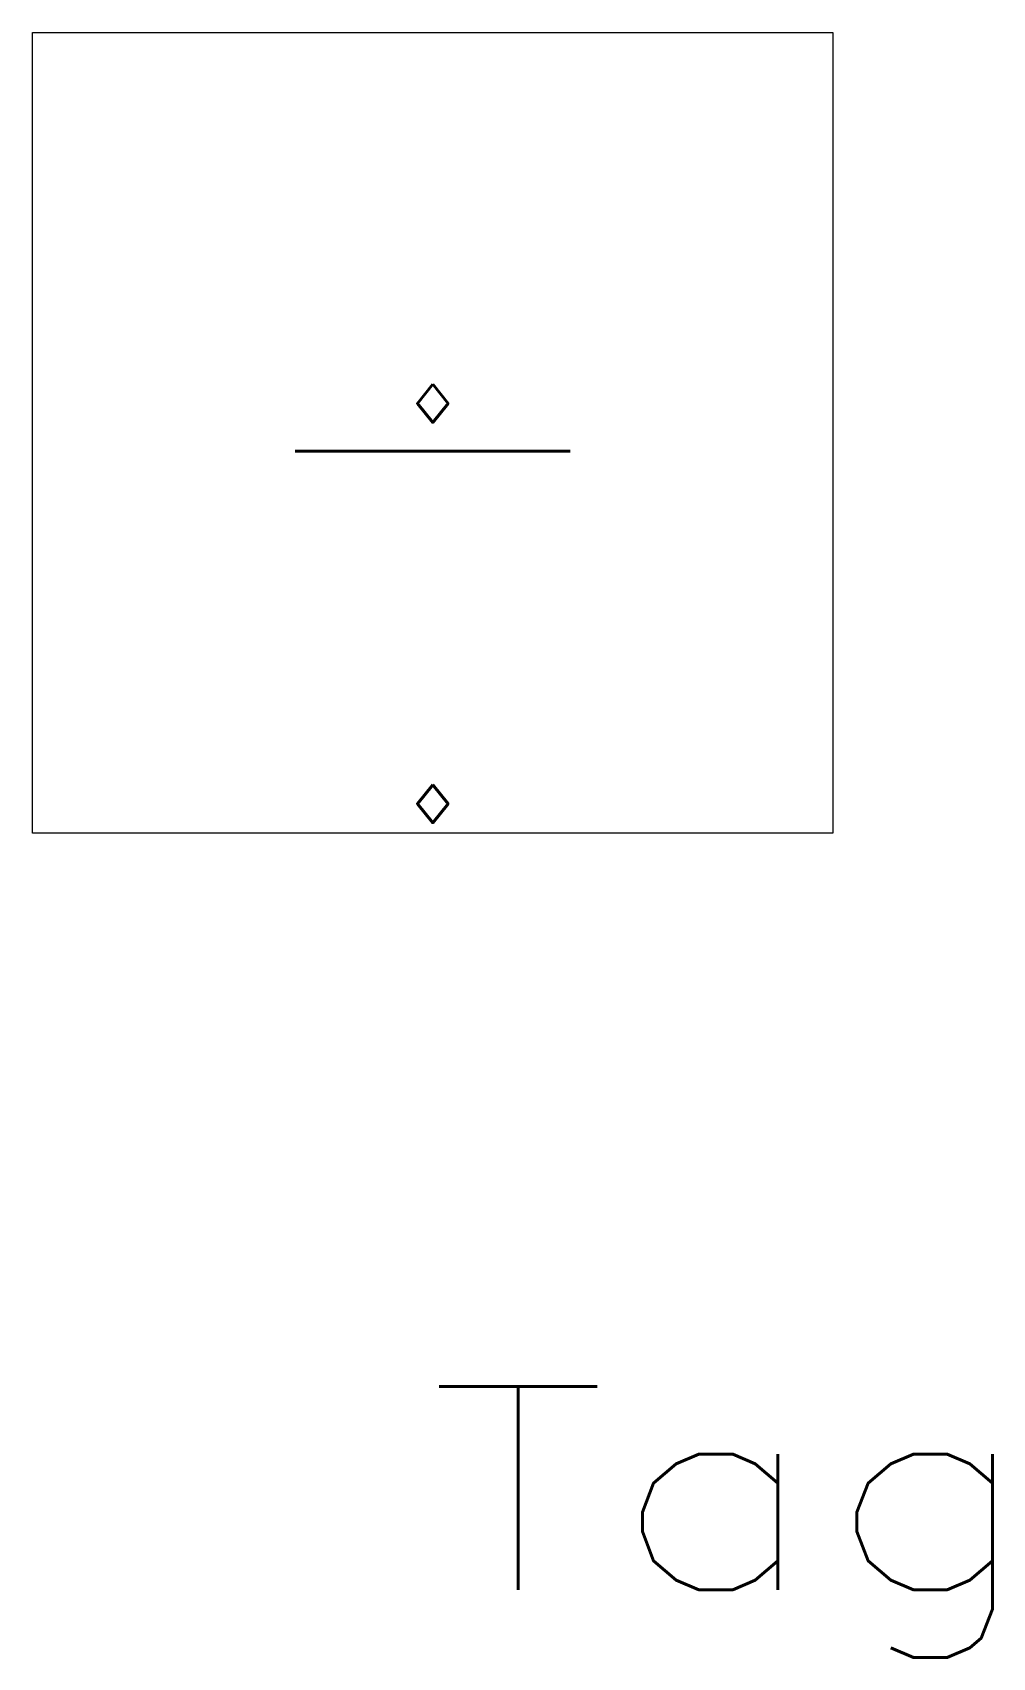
# Model space of a CAD drawing. Header units: inches. Extents: x -2.5 to 3.5, y -7.6 to 2.5.
import ezdxf
from ezdxf.enums import TextEntityAlignment as Align

# ---------------------------------------------------------------- set-up
doc = ezdxf.new("R2010")
doc.units = ezdxf.units.IN
doc.header["$MEASUREMENT"] = 0
doc.layers.get('0').update_dxf_attribs({"lineweight": 0})
doc.styles.add('ROMANS', font='ROMANS.SHX', dxfattribs={"width": 0.8})
doc.styles.add('STANDARD1', font='TXT.SHX')

msp = doc.modelspace()

# ---------------------------------------------------------------- linework, layer by layer
for p, q in [((-2.5, 2.5), (2.5, 2.5)), ((-2.5, -2.5), (-2.5, 2.5)), ((2.5, 2.5), (2.5, -2.5)), ((2.5, -2.5), (-2.5, -2.5))]:
    msp.add_line(p, q)

# ---------------------------------------------------------------- texts
at = {"linetype": 'Continuous', "style": 'ROMANS'}
for s, width, p, p2 in [('.', 0.805, (-0.479, 0.065), (0.479, 0.065)), ('-', 0.800962, (-1.24, -1.185), (1.24, -1.185)), ('.', 0.805, (-0.479, -2.435), (0.479, -2.435))]:
    msp.add_text(s, height=2.5, dxfattribs=dict(at, width=width)).set_placement(p, p2, align=Align.FIT)
at = {"color": 7, "linetype": 'Continuous', "style": 'STANDARD1', "width": 1.166667}
msp.add_text('Tag', height=1.27, dxfattribs=at).set_placement((-0.031, -7.224), (3.779, -7.224), align=Align.FIT)

doc.saveas('drawing.dxf')
